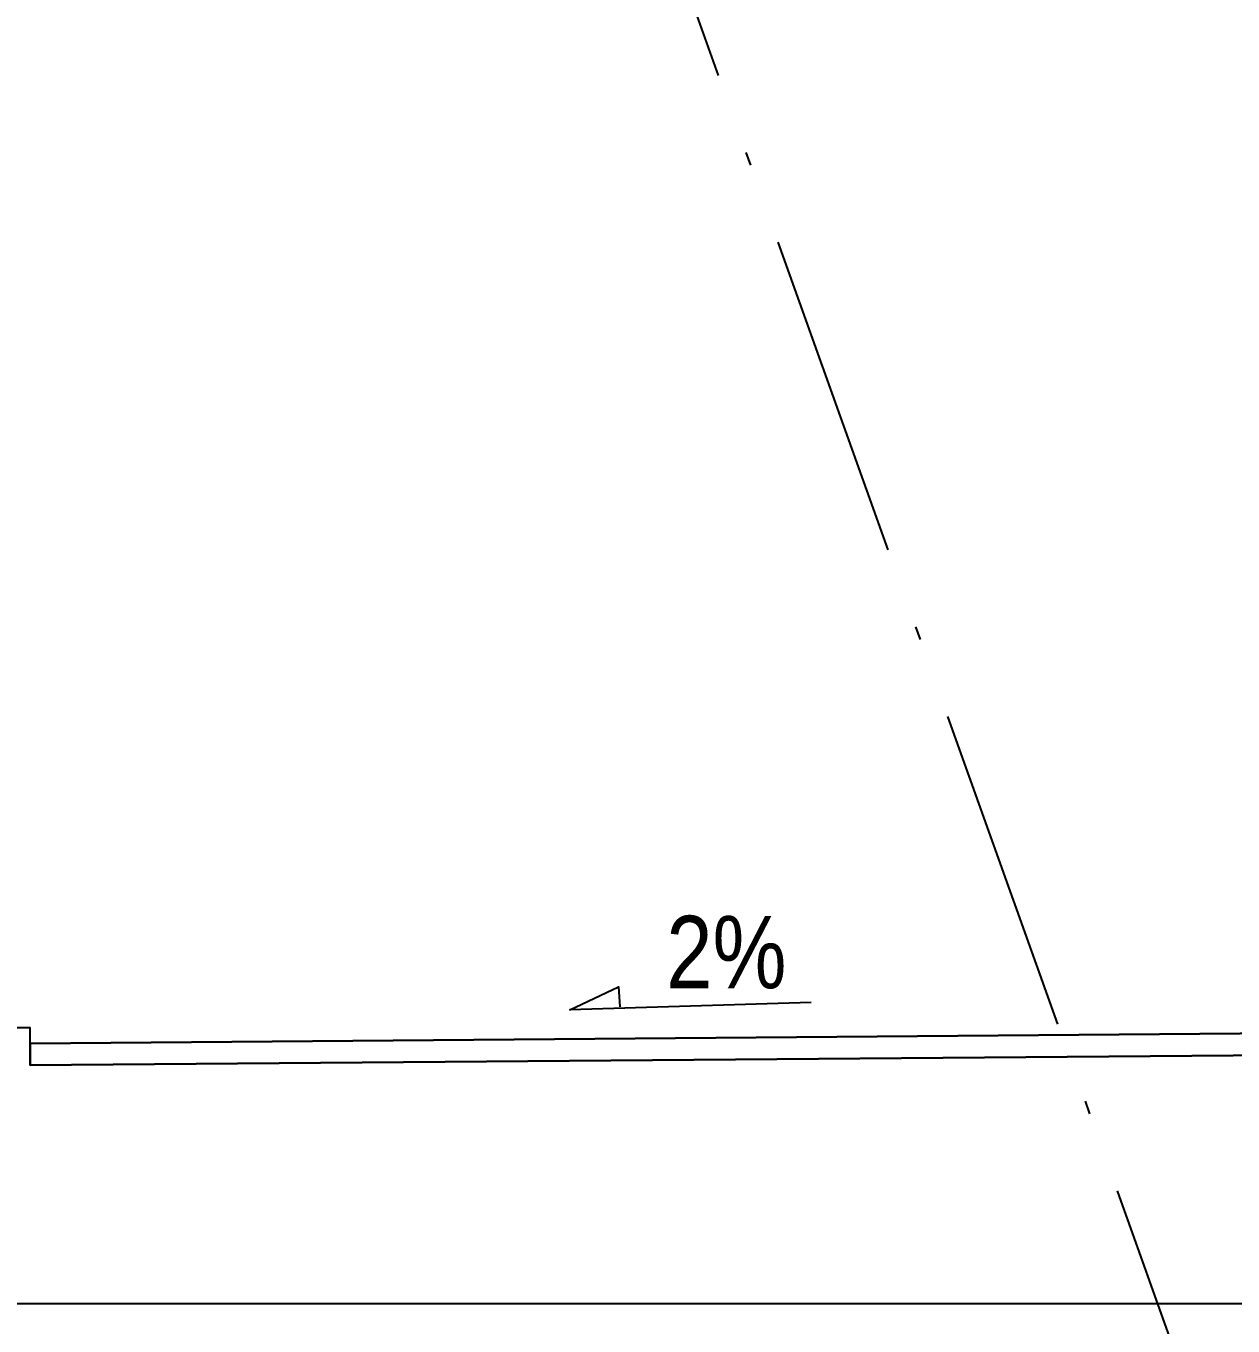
# Model space of a CAD drawing. Header units: metres. Extents: x 563124 to 573994, y 2062953 to 2068466.
# Drawn here: x 568781.85 to 568815.1, y 2065860.95 to 2065896.75 of the extents above; entities that cross this region are included whole.
import ezdxf

# ---------------------------------------------------------------- set-up
doc = ezdxf.new("R2010")
doc.units = ezdxf.units.M
doc.linetypes.add('ACAD_ISO10W100', pattern=[18.5, 12, -3, 0.5, -3])
doc.linetypes.add('HIDDEN', pattern=[0.375, 0.25, -0.125])
for name, color, linetype in [('DienHT', 1, 'CONTINUOUS'), ('ghichieudai', 7, 'CONTINUOUS'), ('Kich thuoc', 9, 'CONTINUOUS'), ('LogDg phu', 7, 'CONTINUOUS'), ('MATCATDUONG', 8, 'CONTINUOUS'), ('TimDg', 222, 'CONTINUOUS'), ('ViaHeSphu', 32, 'CONTINUOUS')]:
    doc.layers.add(name, color=color, linetype=linetype)
doc.styles.add('1', font='VHARIALN.ttf', dxfattribs={"height": 50})

msp = doc.modelspace()

# ---------------------------------------------------------------- linework, layer by layer
at = {"layer": 'LogDg phu', "linetype": 'HIDDEN', "ltscale": 50}
msp.add_lwpolyline([(568812.325, 2065973.869), (568796.1, 2065967.327, 0.40262), (568791.56, 2065957.213), (568822.268, 2065871.369, 0.397173), (568832.05, 2065866.387), (568951.481, 2065901.378, 0.445138), (568956.633, 2065912.093), (568922.568, 2065995.1), (568913.795, 2066013.63, 0.417119), (568903.069, 2066017.403), (568825.121, 2065979.548, -0.017204)], format="xyb", close=True, dxfattribs=at)
for points in [[(568768.046, 2065993.255), (568815.511, 2065860.568), (568854.188, 2065752.447, -1.014621), (568850.403, 2065751.154, 1.014621), (568854.188, 2065752.447), (568815.511, 2065860.568)], [(568591.597, 2065804.206, 0.411844), (568601.506, 2065798.84), (568793.597, 2065855.121, 0.431462), (568798.88, 2065865.492), (568769.497, 2065947.632, 0.425903), (568758.973, 2065952.357), (568753.006, 2065949.95, -0.022858), (568734.812, 2065943.564), (568572.613, 2065894.832, 0.414577), (568567.256, 2065884.859), (568591.597, 2065804.206)]]:
    msp.add_lwpolyline(points, format="xyb", dxfattribs=at)
msp.add_lwpolyline([(568850.423, 2065751.1), (568765.314, 2065989.017)], dxfattribs=at)
at = {"layer": 'TimDg', "linetype": 'ACAD_ISO10W100', "ltscale": 0.75}
msp.add_lwpolyline([(569091.243, 2064877.603), (569098.083, 2065004.259, 0.115576), (569076.661, 2065124.595), (568731.759, 2066088.757), (568594.342, 2066468.69), (568350.743, 2067214.647), (568115.139, 2067803.004)], format="xyb", dxfattribs=at)
at = {"layer": 'ViaHeSphu', "linetype": 'HIDDEN', "ltscale": 50}
msp.add_lwpolyline([(568764.157, 2065944.747), (568792.936, 2065864.296), (568789.822, 2065858.183), (568722.151, 2065838.356), (568603.291, 2065803.532), (568597.048, 2065806.913), (568573.289, 2065885.638), (568576.633, 2065891.863), (568735.963, 2065939.733, 0.022858), (568754.502, 2065946.241), (568757.835, 2065947.585), (568764.157, 2065944.747)], format="xyb", dxfattribs=at)

# ---------------------------------------------------------------- next in the draw order: wipeouts: each hides what was drawn before it
msp.add_wipeout([(568538.555, 2065837.116), (569134.391, 2065836.361), (569131.193, 2065953.825), (568779.004, 2065956.683), (568600.602, 2065960.315)]).dxf.layer = 'ghichieudai'

# ---------------------------------------------------------------- next in the draw order: linework, layer by layer
at = {"layer": 'Kich thuoc'}
for points in [[(568781.966, 2065869.158), (568757.966, 2065869.158)], [(568781.966, 2065868.727), (568821.966, 2065869.052)], [(568781.966, 2065868.127), (568821.966, 2065868.452)]]:
    msp.add_lwpolyline(points, dxfattribs=at)
at = {"layer": 'MATCATDUONG', "color": 40, "linetype": 'Continuous'}
for points in [[(568803.483, 2065869.856), (568796.835, 2065869.65), (568798.175, 2065870.289), (568798.21, 2065869.738)], [(568821.966, 2065868.452), (568781.966, 2065868.127), (568781.966, 2065868.727), (568781.966, 2065869.158), (568757.966, 2065869.158), (568757.966, 2065861.561), (568901.966, 2065861.561), (568901.966, 2065869.158), (568877.966, 2065869.158), (568877.966, 2065868.727), (568877.966, 2065868.127), (568837.966, 2065868.452)], [(568821.966, 2065869.052), (568781.966, 2065868.727), (568781.966, 2065868.127), (568821.966, 2065868.452)]]:
    msp.add_lwpolyline(points, dxfattribs=at)
at = {"layer": 'TimDg', "linetype": 'ACAD_ISO10W100', "ltscale": 0.75}
msp.add_lwpolyline([(569091.243, 2064877.603), (569098.083, 2065004.259, 0.115576), (569076.661, 2065124.595), (568731.759, 2066088.757), (568594.342, 2066468.69), (568350.743, 2067214.647), (568115.139, 2067803.004)], format="xyb", dxfattribs=at)

# ---------------------------------------------------------------- next in the draw order: texts
at = {"layer": 'DienHT', "color": 7, "linetype": 'Continuous', "ltscale": 15, "style": '1'}
msp.add_text('2%%%', height=2, rotation=360, dxfattribs=at).set_placement((568799.491, 2065870.242))

doc.saveas('drawing.dxf')
